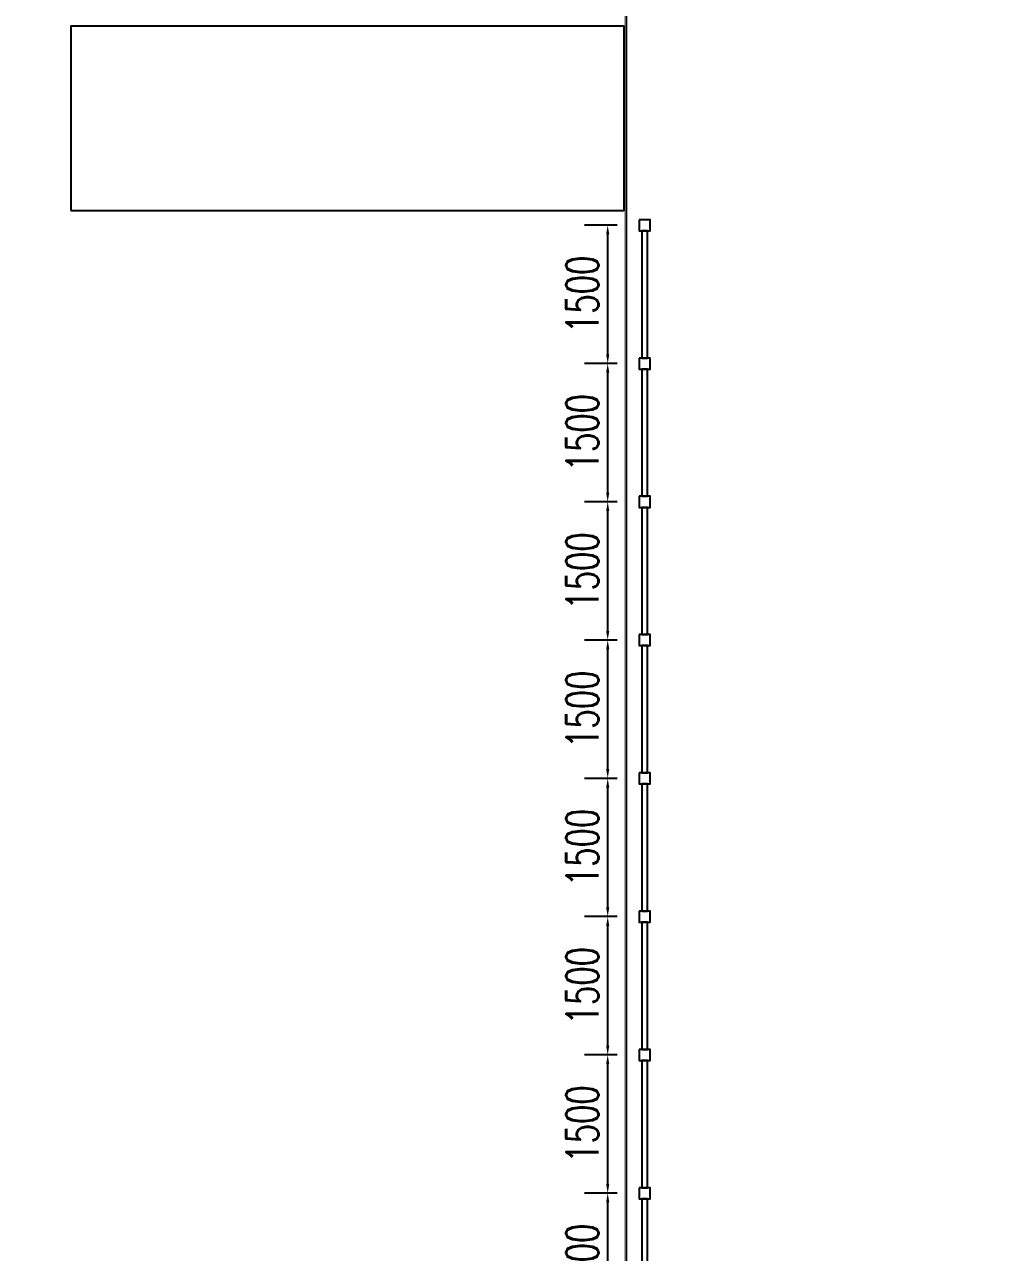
# Model space of a CAD drawing. Header units: millimetres. Extents: x -1003406 to 3312184, y 81337 to 716393.
# Drawn here: x 1389682 to 1400275, y 261831 to 275151 of the extents above; entities that cross this region are included whole.
import ezdxf

# ---------------------------------------------------------------- set-up
doc = ezdxf.new("R2010")
doc.units = ezdxf.units.MM
doc.header["$LTSCALE"] = 10
doc.layers.get('0').update_dxf_attribs({"linetype": 'CONTINUOUS'})
doc.layers.get('Defpoints').update_dxf_attribs({"linetype": 'CONTINUOUS'})
for name, color, linetype in [('W-bridge approach引桥', 4, 'CONTINUOUS'), ('W-FLOAT_BOWL浮筒', 253, 'CONTINUOUS'), ('W-PLASTIC_RAILINGS塑木栏杆', 6, 'CONTINUOUS'), ('W-STEEL_FRAME钢架', 3, 'CONTINUOUS')]:
    doc.layers.add(name, color=color, linetype=linetype)
doc.styles.add('STANDARD_T3', font='simplex.shx', dxfattribs={"width": 0.7, "bigfont": 'gbcbig.shx'})
doc.dimstyles.new('W&&100', dxfattribs={"dimtxt": 350, "dimasz": 100, "dimexe": 250, "dimexo": 300, "dimgap": 100, "dimtad": 1, "dimdec": 0, "dimzin": 0, "dimdsep": 46, "dimtxsty": 'STANDARD_T3', "dimcen": 0.09, "dimclrd": 1, "dimclre": 1, "dimclrt": 7, "dimazin": 2, "dimtfac": 1, "dimtdec": 0, "dimtix": 1, "dimtmove": 2, "dimatfit": 3, "dimfxl": 100, "dimtolj": 1, "dimtzin": 0, "dimarcsym": 0})

# ---------------------------------------------------------------- blocks, each defined once
blk = doc.blocks.new('A$C6c0345f4')
at = {"layer": 'W-PLASTIC_RAILINGS塑木栏杆'}
for points in [[(0, 0), (120, 0), (120, 120), (0, 120)], [(120, 30), (1500, 30), (1500, 90), (120, 90)], [(1500, 0), (1620, 0), (1620, 120), (1500, 120)]]:
    blk.add_lwpolyline(points, close=True, dxfattribs=at)
blk = doc.blocks.new('*D806')
at = {"color": 1, "lineweight": -2, "transparency": 16777216}
for p, q in [((1396108, 262474), (1395756, 262474)), ((1396006, 261074), (1396006, 262374)), ((1396108, 260974), (1395756, 260974))]:
    blk.add_line(p, q, dxfattribs=at)
at = {"color": 1, "transparency": 16777216}
for points in [[(1395989, 262374), (1396023, 262374), (1396006, 262474)], [(1395989, 261074), (1396023, 261074), (1396006, 260974)]]:
    blk.add_solid(points, dxfattribs=at)
at = {"layer": 'Defpoints', "color": 0, "transparency": 16777216}
for p in [(1396006, 262474), (1396408, 262474), (1396408, 260974)]:
    blk.add_point(p, dxfattribs=at)
at = {"color": 7, "transparency": 16777216, "insert": (1395731, 261724), "char_height": 350, "attachment_point": 5, "rotation": 90, "style": 'STANDARD_T3'}
blk.add_mtext('\\A1;1500', dxfattribs=at)
blk = doc.blocks.new('*D807')
at = {"color": 1, "lineweight": -2, "transparency": 16777216}
for p, q in [((1396108, 263974), (1395756, 263974)), ((1396006, 262574), (1396006, 263874)), ((1396108, 262474), (1395756, 262474))]:
    blk.add_line(p, q, dxfattribs=at)
at = {"color": 1, "transparency": 16777216}
for points in [[(1395989, 263874), (1396023, 263874), (1396006, 263974)], [(1395989, 262574), (1396023, 262574), (1396006, 262474)]]:
    blk.add_solid(points, dxfattribs=at)
at = {"layer": 'Defpoints', "color": 0, "transparency": 16777216}
for p in [(1396006, 263974), (1396408, 263974), (1396408, 262474)]:
    blk.add_point(p, dxfattribs=at)
at = {"color": 7, "transparency": 16777216, "insert": (1395731, 263224), "char_height": 350, "attachment_point": 5, "rotation": 90, "style": 'STANDARD_T3'}
blk.add_mtext('\\A1;1500', dxfattribs=at)
blk = doc.blocks.new('*D808')
at = {"color": 1, "lineweight": -2, "transparency": 16777216}
for p, q in [((1396108, 265474), (1395756, 265474)), ((1396006, 264074), (1396006, 265374)), ((1396108, 263974), (1395756, 263974))]:
    blk.add_line(p, q, dxfattribs=at)
at = {"color": 1, "transparency": 16777216}
for points in [[(1395989, 265374), (1396023, 265374), (1396006, 265474)], [(1395989, 264074), (1396023, 264074), (1396006, 263974)]]:
    blk.add_solid(points, dxfattribs=at)
at = {"layer": 'Defpoints', "color": 0, "transparency": 16777216}
for p in [(1396006, 265474), (1396408, 265474), (1396408, 263974)]:
    blk.add_point(p, dxfattribs=at)
at = {"color": 7, "transparency": 16777216, "insert": (1395731, 264724), "char_height": 350, "attachment_point": 5, "rotation": 90, "style": 'STANDARD_T3'}
blk.add_mtext('\\A1;1500', dxfattribs=at)
blk = doc.blocks.new('*D809')
at = {"color": 1, "lineweight": -2, "transparency": 16777216}
for p, q in [((1396108, 266974), (1395756, 266974)), ((1396006, 265574), (1396006, 266874)), ((1396108, 265474), (1395756, 265474))]:
    blk.add_line(p, q, dxfattribs=at)
at = {"color": 1, "transparency": 16777216}
for points in [[(1395989, 266874), (1396023, 266874), (1396006, 266974)], [(1395989, 265574), (1396023, 265574), (1396006, 265474)]]:
    blk.add_solid(points, dxfattribs=at)
at = {"layer": 'Defpoints', "color": 0, "transparency": 16777216}
for p in [(1396006, 266974), (1396408, 266974), (1396408, 265474)]:
    blk.add_point(p, dxfattribs=at)
at = {"color": 7, "transparency": 16777216, "insert": (1395731, 266224), "char_height": 350, "attachment_point": 5, "rotation": 90, "style": 'STANDARD_T3'}
blk.add_mtext('\\A1;1500', dxfattribs=at)
blk = doc.blocks.new('*D810')
at = {"color": 1, "lineweight": -2, "transparency": 16777216}
for p, q in [((1396108, 268474), (1395756, 268474)), ((1396006, 267074), (1396006, 268374)), ((1396108, 266974), (1395756, 266974))]:
    blk.add_line(p, q, dxfattribs=at)
at = {"color": 1, "transparency": 16777216}
for points in [[(1395989, 268374), (1396023, 268374), (1396006, 268474)], [(1395989, 267074), (1396023, 267074), (1396006, 266974)]]:
    blk.add_solid(points, dxfattribs=at)
at = {"layer": 'Defpoints', "color": 0, "transparency": 16777216}
for p in [(1396006, 268474), (1396408, 268474), (1396408, 266974)]:
    blk.add_point(p, dxfattribs=at)
at = {"color": 7, "transparency": 16777216, "insert": (1395731, 267724), "char_height": 350, "attachment_point": 5, "rotation": 90, "style": 'STANDARD_T3'}
blk.add_mtext('\\A1;1500', dxfattribs=at)
blk = doc.blocks.new('*D811')
at = {"color": 1, "lineweight": -2, "transparency": 16777216}
for p, q in [((1396108, 269974), (1395756, 269974)), ((1396006, 268574), (1396006, 269874)), ((1396108, 268474), (1395756, 268474))]:
    blk.add_line(p, q, dxfattribs=at)
at = {"color": 1, "transparency": 16777216}
for points in [[(1395989, 269874), (1396023, 269874), (1396006, 269974)], [(1395989, 268574), (1396023, 268574), (1396006, 268474)]]:
    blk.add_solid(points, dxfattribs=at)
at = {"layer": 'Defpoints', "color": 0, "transparency": 16777216}
for p in [(1396006, 269974), (1396408, 269974), (1396408, 268474)]:
    blk.add_point(p, dxfattribs=at)
at = {"color": 7, "transparency": 16777216, "insert": (1395731, 269224), "char_height": 350, "attachment_point": 5, "rotation": 90, "style": 'STANDARD_T3'}
blk.add_mtext('\\A1;1500', dxfattribs=at)
blk = doc.blocks.new('*D812')
at = {"color": 1, "lineweight": -2, "transparency": 16777216}
for p, q in [((1396108, 271474), (1395756, 271474)), ((1396006, 270074), (1396006, 271374)), ((1396108, 269974), (1395756, 269974))]:
    blk.add_line(p, q, dxfattribs=at)
at = {"color": 1, "transparency": 16777216}
for points in [[(1395989, 271374), (1396023, 271374), (1396006, 271474)], [(1395989, 270074), (1396023, 270074), (1396006, 269974)]]:
    blk.add_solid(points, dxfattribs=at)
at = {"layer": 'Defpoints', "color": 0, "transparency": 16777216}
for p in [(1396006, 271474), (1396408, 271474), (1396408, 269974)]:
    blk.add_point(p, dxfattribs=at)
at = {"color": 7, "transparency": 16777216, "insert": (1395731, 270724), "char_height": 350, "attachment_point": 5, "rotation": 90, "style": 'STANDARD_T3'}
blk.add_mtext('\\A1;1500', dxfattribs=at)
blk = doc.blocks.new('*D846')
at = {"color": 1, "lineweight": -2, "transparency": 16777216}
for p, q in [((1396108, 272974), (1395756, 272974)), ((1396006, 271574), (1396006, 272874)), ((1396108, 271474), (1395756, 271474))]:
    blk.add_line(p, q, dxfattribs=at)
at = {"color": 1, "transparency": 16777216}
for points in [[(1395989, 272874), (1396023, 272874), (1396006, 272974)], [(1395989, 271574), (1396023, 271574), (1396006, 271474)]]:
    blk.add_solid(points, dxfattribs=at)
at = {"layer": 'Defpoints', "color": 0, "transparency": 16777216}
for p in [(1396006, 272974), (1396408, 272974), (1396408, 271474)]:
    blk.add_point(p, dxfattribs=at)
at = {"color": 7, "transparency": 16777216, "insert": (1395731, 272224), "char_height": 350, "attachment_point": 5, "rotation": 90, "style": 'STANDARD_T3'}
blk.add_mtext('\\A1;1500', dxfattribs=at)

msp = doc.modelspace()

# ---------------------------------------------------------------- linework, layer by layer
at = {"layer": 'W-bridge approach引桥'}
msp.add_lwpolyline([(1390184.9, 273133), (1396184.9, 273133), (1396184.9, 275133), (1390184.9, 275133)], close=True, dxfattribs=at)
at = {"layer": 'W-FLOAT_BOWL浮筒', "const_width": 5}
msp.add_lwpolyline([(1402209.9, 262533.1), (1418209.9, 262533.1), (1418209.9, 260533.1), (1402209.9, 260533.1), (1402209.9, 252533.1), (1396209.9, 252533.1), (1396209.9, 279545.3), (1395076.5, 285497.7), (1393096.9, 291484.7), (1389709.9, 296429.1), (1389709.9, 297533.1), (1402209.9, 297533.1), (1402209.9, 290533.1), (1418209.9, 290533.1), (1418209.9, 288533.1), (1402209.9, 288533.1), (1402209.9, 276533.1), (1418209.9, 276533.1), (1418209.9, 274533.1), (1402209.9, 274533.1), (1402209.9, 262533.1)], dxfattribs=at)
at = {"layer": 'W-FLOAT_BOWL浮筒'}
msp.add_lwpolyline([(1402209.9, 262533.1), (1418209.9, 262533.1), (1418209.9, 260533.1), (1402209.9, 260533.1), (1402209.9, 252533.1), (1396209.9, 252533.1), (1396209.9, 279545.3), (1395076.5, 285497.7), (1393096.9, 291484.7), (1389709.9, 296429.1), (1389709.9, 297533.1), (1402209.9, 297533.1), (1402209.9, 276533.1), (1418209.9, 276533.1), (1418209.9, 274533.1), (1402209.9, 274533.1), (1402209.9, 262533.1)], dxfattribs=at)
at = {"layer": 'W-STEEL_FRAME钢架', "const_width": 5}
msp.add_lwpolyline([(1402234.9, 262558.1), (1418234.9, 262558.1), (1418234.9, 260508.1), (1402234.9, 260508.1), (1402234.9, 252508.1), (1396184.9, 252508.1), (1396184.9, 279542.9), (1395052.2, 285491.5), (1393074.2, 291473.5), (1389684.9, 296421.4), (1389684.9, 297558.1), (1402234.9, 297558.1), (1402234.9, 290558.1), (1418234.9, 290558.1), (1418234.9, 288508.1), (1402234.9, 288508.1), (1402234.9, 276558.1), (1418234.9, 276558.1), (1418234.9, 274508.1), (1402234.9, 274508.1)], close=True, dxfattribs=at)

# ---------------------------------------------------------------- block references
at = {"layer": 'W-PLASTIC_RAILINGS塑木栏杆', "rotation": 270}
for p in [(1396347.7, 273033.9), (1396347.7, 271533.9), (1396347.7, 270033.9), (1396347.7, 268533.9), (1396347.7, 267033.9), (1396347.7, 265533.9), (1396347.7, 264033.9), (1396347.7, 262533.9)]:
    msp.add_blockref('A$C6c0345f4', p, dxfattribs=at)

# ---------------------------------------------------------------- dimensions: what is measured, and where the dimension line sits
at = {"color": 0}
for base, p1, p2, picture, middle in [((1396006, 272973.9), (1396407.7, 271473.9), (1396407.7, 272973.9), '*D846', (1395731, 272223.9)), ((1396006, 271473.9), (1396407.7, 269973.9), (1396407.7, 271473.9), '*D812', (1395731, 270723.9)), ((1396006, 269973.9), (1396407.7, 268473.9), (1396407.7, 269973.9), '*D811', (1395731, 269223.9)), ((1396006, 268473.9), (1396407.7, 266973.9), (1396407.7, 268473.9), '*D810', (1395731, 267723.9)), ((1396006, 266973.9), (1396407.7, 265473.9), (1396407.7, 266973.9), '*D809', (1395731, 266223.9)), ((1396006, 265473.9), (1396407.7, 263973.9), (1396407.7, 265473.9), '*D808', (1395731, 264723.9)), ((1396006, 263973.9), (1396407.7, 262473.9), (1396407.7, 263973.9), '*D807', (1395731, 263223.9)), ((1396006, 262473.9), (1396407.7, 260973.9), (1396407.7, 262473.9), '*D806', (1395731, 261723.9))]:
    dim = msp.add_linear_dim(base=base, p1=p1, p2=p2, angle=90, dimstyle='W&&100', dxfattribs=at)
    dim.commit()
    dim.dimension.update_dxf_attribs({"geometry": picture, "text_midpoint": middle})

doc.saveas('drawing.dxf')
